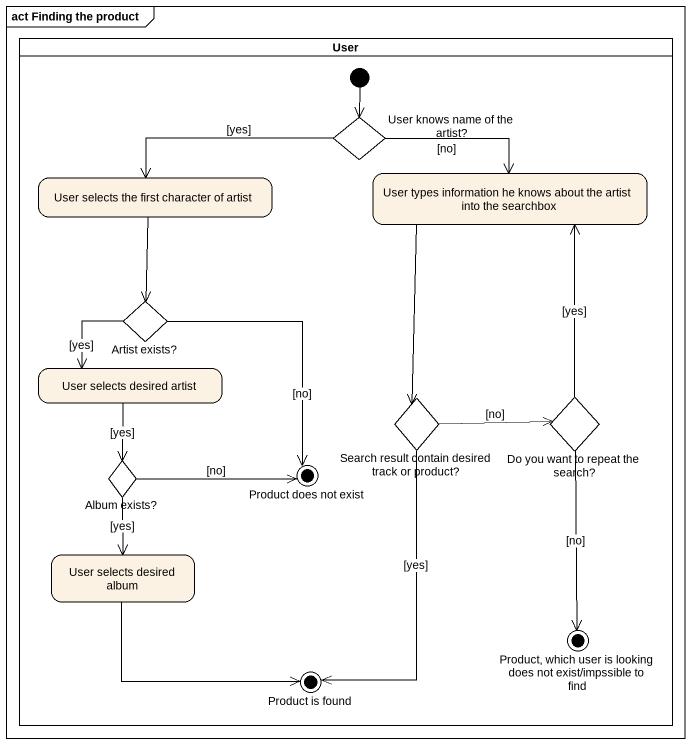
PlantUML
@startuml
mainframe act Finding the product
hide empty description
state User <<partition>> {
  state "User knows name of the artist?" as User_knows_name_of_the <<choice>>
  state "User selects the first character of artist" as User_selects_the_first
  state "User types information he knows about the artist into the searchbox" as User_types_information_he
  state "Artist exists?" as Artist_exists <<choice>>
  state "User selects desired artist" as User_selects_desired_artist
  state "Search result contain desired track or product?" as Search_result_contain <<choice>>
  state "Do you want to repeat the search?" as Do_you_want_to_repeat_the <<choice>>
  state "Album exists?" as Album_exists <<choice>>
  state "Product does not exist" as Product_does_not_exist <<end>>
  state "User selects desired album" as User_selects_desired_album
  state "Product, which user is looking does not exist/impssible to find" as Product_which_user_is <<end>>
  state "Product is found" as Product_is_found <<end>>
  [*] --> User_knows_name_of_the
}
User_knows_name_of_the -left-> User_selects_the_first : [yes]
User_knows_name_of_the -right-> User_types_information_he : [no]
User_selects_the_first --> Artist_exists
User_types_information_he --> Search_result_contain
Artist_exists --> User_selects_desired_artist : [yes]
Artist_exists --> Product_does_not_exist : [no]
User_selects_desired_artist --> Album_exists : [yes]
Search_result_contain -right-> Do_you_want_to_repeat_the : [no]
Search_result_contain --> Product_is_found : [yes]
Do_you_want_to_repeat_the -up-> User_types_information_he : [yes]
Do_you_want_to_repeat_the --> Product_which_user_is : [no]
Album_exists -right-> Product_does_not_exist : [no]
Album_exists --> User_selects_desired_album : [yes]
User_selects_desired_album -right-> Product_is_found
@enduml
